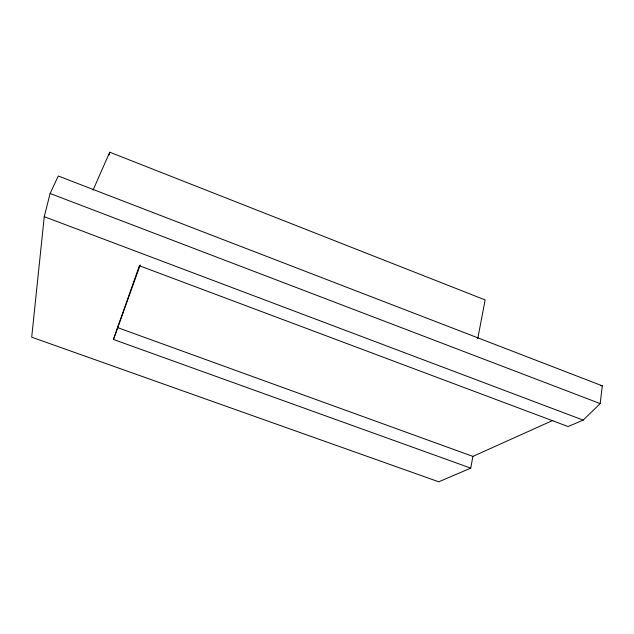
<?xml version="1.0" encoding="UTF-8"?>
<svg xmlns="http://www.w3.org/2000/svg" width="634" height="634" viewBox="0 0 634 634"><rect width="100%" height="100%" fill="white"/><g stroke="black" fill="none" stroke-linecap="round" stroke-linejoin="round"><path stroke-width="0.95" d="M470.753 468.13L113.438 339.467L139.377 265.733L568.096 426.547L583.153 420.112L600.184 403.604L602.3 385.829L58.257 176.006L50.118 193.481L44.245 216.685L31.7 337.193L438.752 481.8L470.753 468.13L472.885 456.401L552.88 420.405M477.743 338.619L485.145 299.93L109.745 152.2L93.032 190.137M109.135 155.013L109.745 152.2M113.438 339.467L140.217 264.964M600.422 385.456L602.3 385.829M118.035 327.77L472.885 456.401M44.245 216.685L583.153 420.112M50.118 193.481L600.184 403.604"/></g></svg>
